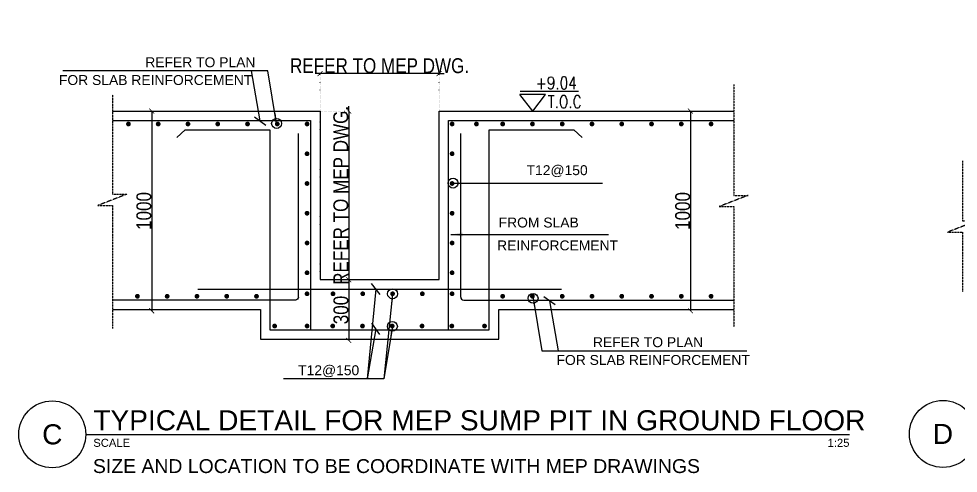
# Model space of a CAD drawing. Header units: inches. Extents: x -1387 to 66769, y -34670 to 11651.
# Drawn here: x 16907 to 21640, y -11029 to -8737 of the extents above; entities that cross this region are included whole.
import ezdxf
from ezdxf.enums import TextEntityAlignment as Align

# ---------------------------------------------------------------- set-up
doc = ezdxf.new("R2010")
doc.units = ezdxf.units.IN
doc.header["$MEASUREMENT"] = 0
doc.linetypes.add('typical details$0$DOT', pattern=[6.349999999999999, 0, -6.349999999999999])
doc.linetypes.add('typical details$0$HIDDEN', pattern=[9.524999999999999, 6.349999999999999, -3.174999999999999])
for name, color, linetype in [('typical details$0$S-Anno-Arrow', 83, 'Continuous'), ('typical details$0$S-Anno-Detail-Text', 41, 'Continuous'), ('typical details$0$S-Anno-Dim', 41, 'Continuous'), ('typical details$0$S-Anno-Level-Elev', 240, 'Continuous'), ('typical details$0$S-Anno-Reinf. Section-1', 60, 'Continuous'), ('typical details$0$S-Anno-Reinf. Section-2', 6, 'Continuous'), ('typical details$0$S-Anno-Sec-Line', 223, 'Continuous'), ('typical details$0$S-Anno-Symb-Detl @ 100', 42, 'Continuous'), ('typical details$0$S-Anno-Symb-Text2', 41, 'Continuous'), ('typical details$0$S-Anno-Symb-Txt', 140, 'Continuous'), ('typical details$0$S-Anno-Symb-Txt1', 140, 'Continuous')]:
    doc.layers.add(name, color=color, linetype=linetype)
doc.styles.add('typical details$0$01-EHAF-Arial Black', font='arial.ttf', dxfattribs={"height": 2.5})
doc.styles.add('typical details$0$02-EHAF-Arial', font='arial.ttf', dxfattribs={"height": 2})
doc.styles.add('typical details$0$04-EHAF-Arial', font='arial.ttf', dxfattribs={"height": 2})
doc.styles.add('typical details$0$Arial', font='arial.ttf', dxfattribs={"height": 245.883233532934})
doc.styles.add('typical details$0$DIM20', font='ARIALN.TTF')
doc.styles.add('typical details$0$RS', font='romans.shx', dxfattribs={"width": 0.8})
doc.styles.add('typical details$0$S-DIMS', font='romant.shx', dxfattribs={"width": 0.8})
doc.styles.add('typical details$0$S-TEXT-ARIAL', font='arial.ttf')
doc.dimstyles.new('typical details$0$1-20', dxfattribs={"dimtxt": 75, "dimasz": 25, "dimexe": 1.5, "dimexo": 1.5, "dimgap": 0.8, "dimtad": 1, "dimdec": 0, "dimrnd": 50, "dimzin": 3, "dimdsep": 46, "dimtxsty": 'typical details$0$DIM20', "dimblk": 'typical details$0$QGA.01.S2.COLUMNS$0$_ArchTick', "dimcen": 2.5, "dimclrd": 1, "dimclre": 3, "dimclrt": 41, "dimazin": 2, "dimtfac": 0.75, "dimtdec": 0, "dimtix": 1, "dimtmove": 1, "dimatfit": 3, "dimfxl": 1, "dimtolj": 1, "dimtzin": 0, "dimarcsym": 0})
doc.dimstyles.new('typical details$0$S-DIMS', dxfattribs={"dimtxt": 220, "dimasz": 140, "dimexe": 70, "dimexo": 70, "dimgap": 100, "dimtad": 1, "dimdec": 0, "dimzin": 0, "dimdsep": 46, "dimtxsty": 'typical details$0$S-DIMS', "dimblk": 'typical details$0$_Oblique', "dimcen": 0.07, "dimdle": 70, "dimclrd": 2, "dimclre": 2, "dimclrt": 3, "dimadec": 0, "dimazin": 0, "dimtfac": 1, "dimtdec": 0, "dimtix": 1, "dimtmove": 2, "dimatfit": 0, "dimldrblk": 'typical details$0$_Oblique', "dimfxl": 1, "dimtolj": 1, "dimtzin": 0, "dimarcsym": 0})
doc.dimstyles.new('typical details$0$S-RBAR-DIMS', dxfattribs={"dimtxt": 220, "dimasz": 200, "dimexe": 0, "dimexo": 0, "dimgap": 0.01, "dimtad": 0, "dimdec": 0, "dimzin": 0, "dimdsep": 46, "dimtxsty": 'typical details$0$S-TEXT-ARIAL', "dimcen": 0.09, "dimse1": 1, "dimse2": 1, "dimclrd": 20, "dimclrt": 20, "dimadec": 0, "dimazin": 0, "dimtfac": 1, "dimtdec": 0, "dimtofl": 0, "dimtmove": 0, "dimatfit": 3, "dimfxl": 1, "dimtolj": 1, "dimtzin": 0, "dimarcsym": 0})

# ---------------------------------------------------------------- blocks, each defined once
blk = doc.blocks.new('*U37')
blk.add_line((7.5, 0), (168.581942516979, 0))
blk.add_circle((0, 0), 7.5)
at = {"layer": 'typical details$0$S-Anno-Symb-Text2', "style": 'typical details$0$02-EHAF-Arial'}
blk.add_text('SCALE', height=1.8, dxfattribs=at).set_placement((9.183022856712341, -1), align=Align.TOP_LEFT)
at = {"layer": 'typical details$0$S-Anno-Symb-Text2', "style": 'typical details$0$01-EHAF-Arial Black'}
blk.add_attdef('DWGNO', text='', height=4.5, dxfattribs=at).set_placement((0, 0), align=Align.MIDDLE_CENTER)
at = {"layer": 'typical details$0$S-Anno-Symb-Text2', "style": 'typical details$0$02-EHAF-Arial', "flags": 8}
blk.add_attdef('SCL', text='', height=1.8, dxfattribs=at).set_placement((168.581942516979, -1), align=Align.TOP_RIGHT)
at = {"layer": 'typical details$0$S-Anno-Symb-Txt1', "style": 'typical details$0$01-EHAF-Arial Black'}
blk.add_attdef('TTL', text='', height=4.5, dxfattribs=at).set_placement((9.193711519241333, -0.4461118690313697), align=Align.BOTTOM_LEFT)
blk = doc.blocks.new('typical details$0$QGA.01.S2.COLUMNS$0$_ArchTick')
at = {"color": 0, "linetype": 'ByBlock', "const_width": 0.15}
blk.add_lwpolyline([(-0.5, -0.5), (0.5, 0.5)], dxfattribs=at)
blk = doc.blocks.new('*D47')
at = {"layer": 'DEFPOINTS', "color": 0, "transparency": 16777216}
for p in [(18424.49095031529, -9013.996712462118), (18424.49095031529, -10052.59841501976), (19024.49095031529, -10052.59841501976)]:
    blk.add_point(p, dxfattribs=at)
at = {"layer": 'typical details$0$S-Anno-Dim', "color": 1, "lineweight": -2, "transparency": 16777216}
for p, q in [((18424.49095031529, -9013.996712462118), (18399.49095031529, -9013.996712462118)), ((19024.49095031529, -9013.996712462118), (18424.49095031529, -9013.996712462118)), ((19024.49095031529, -9013.996712462118), (19049.49095031529, -9013.996712462118))]:
    blk.add_line(p, q, dxfattribs=at)
at = {"layer": 'typical details$0$S-Anno-Dim', "color": 3, "linetype": 'typical details$0$DOT', "lineweight": -2, "transparency": 16777216}
for p, q in [((18424.49095031529, -10051.09841501976), (18424.49095031529, -9012.496712462118)), ((19024.49095031529, -10051.09841501976), (19024.49095031529, -9012.496712462118))]:
    blk.add_line(p, q, dxfattribs=at)
at = {"layer": 'typical details$0$S-Anno-Dim', "color": 1, "lineweight": -2, "transparency": 16777216, "xscale": 25, "yscale": 25, "zscale": 25}
blk.add_blockref('typical details$0$QGA.01.S2.COLUMNS$0$_ArchTick', (18424.49095031529, -9013.996712462118), dxfattribs=at)
at = {"layer": 'typical details$0$S-Anno-Dim', "color": 1, "lineweight": -2, "transparency": 16777216, "xscale": 25, "yscale": 25, "zscale": 25, "rotation": 180}
blk.add_blockref('typical details$0$QGA.01.S2.COLUMNS$0$_ArchTick', (19024.49095031529, -9013.996712462118), dxfattribs=at)
at = {"layer": 'typical details$0$S-Anno-Dim', "color": 41, "transparency": 16777216, "insert": (18724.49095031529, -8974.392142202909), "char_height": 75, "attachment_point": 5, "style": 'typical details$0$DIM20'}
blk.add_mtext('\\A1;REFER TO MEP DWG.', dxfattribs=at)
blk = doc.blocks.new('*D43')
at = {"layer": 'DEFPOINTS', "color": 0, "transparency": 16777216}
for p in [(18424.4909503153, -9202.598415019766), (18424.4909503153, -10052.59841501977), (18569.19599424491, -10052.59841501977)]:
    blk.add_point(p, dxfattribs=at)
at = {"layer": 'typical details$0$S-Anno-Dim', "color": 1, "lineweight": -2, "transparency": 16777216}
for p, q in [((18569.19599424491, -9202.598415019766), (18569.19599424491, -9177.598415019766)), ((18569.19599424491, -9202.598415019766), (18569.19599424491, -10052.59841501977)), ((18569.19599424491, -10052.59841501977), (18569.19599424491, -10077.59841501977))]:
    blk.add_line(p, q, dxfattribs=at)
at = {"layer": 'typical details$0$S-Anno-Dim', "color": 3, "linetype": 'typical details$0$DOT', "lineweight": -2, "transparency": 16777216}
for p, q in [((18425.9909503153, -9202.598415019766), (18570.69599424491, -9202.598415019766)), ((18425.9909503153, -10052.59841501977), (18570.69599424491, -10052.59841501977))]:
    blk.add_line(p, q, dxfattribs=at)
at = {"layer": 'typical details$0$S-Anno-Dim', "color": 1, "lineweight": -2, "transparency": 16777216, "xscale": 25, "yscale": 25, "zscale": 25}
for p, rotation in [((18569.19599424491, -9202.598415019766), 270), ((18569.19599424491, -10052.59841501977), 90)]:
    blk.add_blockref('typical details$0$QGA.01.S2.COLUMNS$0$_ArchTick', p, dxfattribs=dict(at, rotation=rotation))
at = {"layer": 'typical details$0$S-Anno-Dim', "color": 41, "transparency": 16777216, "insert": (18529.59142398569, -9627.59841501977), "char_height": 75, "attachment_point": 5, "rotation": 90, "style": 'typical details$0$DIM20'}
blk.add_mtext('\\A1;REFER TO MEP DWG.', dxfattribs=at)
blk = doc.blocks.new('*D38')
at = {"layer": 'DEFPOINTS', "color": 0, "transparency": 16777216}
for p in [(20290.85527222217, -9202.598415019766), (20290.85527222229, -10210.02565429798), (20290.85527222353, -10210.02565429798)]:
    blk.add_point(p, dxfattribs=at)
at = {"layer": 'typical details$0$S-Anno-Dim', "color": 1, "lineweight": -2, "transparency": 16777216}
blk.add_line((20290.85527222353, -9202.598415019766), (20290.85527222353, -10210.02565429798), dxfattribs=at)
at = {"layer": 'typical details$0$S-Anno-Dim', "color": 1, "lineweight": -2, "transparency": 16777216, "xscale": 25, "yscale": 25, "zscale": 25}
for p, rotation in [((20290.85527222353, -9202.598415019766), 90), ((20290.85527222353, -10210.02565429798), 270)]:
    blk.add_blockref('typical details$0$QGA.01.S2.COLUMNS$0$_ArchTick', p, dxfattribs=dict(at, rotation=rotation))
at = {"layer": 'typical details$0$S-Anno-Dim', "color": 41, "transparency": 16777216, "insert": (20251.76229814439, -9706.312034658877), "char_height": 75, "attachment_point": 5, "rotation": 90, "style": 'typical details$0$DIM20'}
blk.add_mtext('\\A1;1000', dxfattribs=at)
blk = doc.blocks.new('*D39')
at = {"layer": 'DEFPOINTS', "color": 0, "transparency": 16777216}
for p in [(17576.32535737273, -9202.598415019766), (17576.32535737285, -10210.02565429798), (17576.32535737397, -10210.02565429798)]:
    blk.add_point(p, dxfattribs=at)
at = {"layer": 'typical details$0$S-Anno-Dim', "color": 1, "lineweight": -2, "transparency": 16777216}
blk.add_line((17576.32535737397, -9202.598415019766), (17576.32535737397, -10210.02565429798), dxfattribs=at)
at = {"layer": 'typical details$0$S-Anno-Dim', "color": 1, "lineweight": -2, "transparency": 16777216, "xscale": 25, "yscale": 25, "zscale": 25}
for p, rotation in [((17576.32535737397, -9202.598415019766), 90), ((17576.32535737397, -10210.02565429798), 270)]:
    blk.add_blockref('typical details$0$QGA.01.S2.COLUMNS$0$_ArchTick', p, dxfattribs=dict(at, rotation=rotation))
at = {"layer": 'typical details$0$S-Anno-Dim', "color": 41, "transparency": 16777216, "insert": (17537.23238329484, -9706.312034658877), "char_height": 75, "attachment_point": 5, "rotation": 90, "style": 'typical details$0$DIM20'}
blk.add_mtext('\\A1;1000', dxfattribs=at)
blk = doc.blocks.new('*D44')
at = {"layer": 'DEFPOINTS', "color": 0, "transparency": 16777216}
for p in [(18424.4909503153, -10052.59841501977), (18559.4233751486, -10358.72804064661), (18569.19599424479, -10358.72804064661)]:
    blk.add_point(p, dxfattribs=at)
at = {"layer": 'typical details$0$S-Anno-Dim', "color": 3, "linetype": 'typical details$0$DOT', "lineweight": -2, "transparency": 16777216}
for p, q in [((18425.9909503153, -10052.59841501977), (18570.69599424479, -10052.59841501977)), ((18560.9233751486, -10358.72804064661), (18570.69599424479, -10358.72804064661))]:
    blk.add_line(p, q, dxfattribs=at)
at = {"layer": 'typical details$0$S-Anno-Dim', "color": 1, "lineweight": -2, "transparency": 16777216}
blk.add_line((18569.19599424479, -10052.59841501977), (18569.19599424479, -10358.72804064661), dxfattribs=at)
at = {"layer": 'typical details$0$S-Anno-Dim', "color": 1, "lineweight": -2, "transparency": 16777216, "xscale": 25, "yscale": 25, "zscale": 25}
for p, rotation in [((18569.19599424479, -10052.59841501977), 90), ((18569.19599424479, -10358.72804064661), 270)]:
    blk.add_blockref('typical details$0$QGA.01.S2.COLUMNS$0$_ArchTick', p, dxfattribs=dict(at, rotation=rotation))
at = {"layer": 'typical details$0$S-Anno-Dim', "color": 41, "transparency": 16777216, "insert": (18530.10302016566, -10205.66322783319), "char_height": 75, "attachment_point": 5, "rotation": 90, "style": 'typical details$0$DIM20'}
blk.add_mtext('\\A1;300', dxfattribs=at)
blk = doc.blocks.new('typical details$0$LEVL-ELEV')
at = {"layer": 'typical details$0$S-Anno-Level-Elev'}
for p, q in [((768.4921323962042, 327.7386360736564), (-209.6079900097102, 327.7386360736564)), ((0, 0), (-214.1013927338063, 276.846144484356)), ((214.1013927338063, 276.846144484356), (-214.1013927338063, 276.846144484356)), ((0, 0), (214.1013927338063, 276.846144484356))]:
    blk.add_line(p, q, dxfattribs=at)
at = {"layer": 'typical details$0$S-Anno-Level-Elev', "style": 'typical details$0$Arial'}
for tag, p in [('LEVEL', (50.3017215502914, 367.5)), ('F.G.L', (253.0444672727026, 52.5))]:
    blk.add_attdef(tag, p, '', height=210, dxfattribs=at)
blk = doc.blocks.new('typical details$0$_DotBlank')
at = {"color": 0, "linetype": 'ByBlock', "lineweight": -2}
blk.add_line((-0.5, 0), (-1, 0), dxfattribs=at)
blk.add_circle((0, 0), 0.5, dxfattribs=at)
blk = doc.blocks.new('typical details$0$_Oblique')
at = {"color": 0, "linetype": 'ByBlock', "lineweight": -2}
blk.add_line((-0.5, -0.5), (0.5, 0.5), dxfattribs=at)
blk = doc.blocks.new('*U36')
blk.add_line((7.5, 0), (178.5037952317304, 0))
blk.add_circle((0, 0), 7.5)
at = {"layer": 'typical details$0$S-Anno-Symb-Text2', "style": 'typical details$0$02-EHAF-Arial'}
blk.add_text('SCALE', height=1.8, dxfattribs=at).set_placement((9.183022856712341, -1), align=Align.TOP_LEFT)
at = {"layer": 'typical details$0$S-Anno-Symb-Text2', "style": 'typical details$0$01-EHAF-Arial Black'}
blk.add_attdef('DWGNO', text='', height=4.5, dxfattribs=at).set_placement((0, 0), align=Align.MIDDLE_CENTER)
at = {"layer": 'typical details$0$S-Anno-Symb-Text2', "style": 'typical details$0$02-EHAF-Arial', "flags": 8}
blk.add_attdef('SCL', text='', height=1.8, dxfattribs=at).set_placement((178.5037952317304, -1), align=Align.TOP_RIGHT)
at = {"layer": 'typical details$0$S-Anno-Symb-Txt1', "style": 'typical details$0$01-EHAF-Arial Black'}
blk.add_attdef('TTL', text='', height=4.5, dxfattribs=at).set_placement((9.193711519241333, -0.4461118690313697), align=Align.BOTTOM_LEFT)
blk = doc.blocks.new('typical details$0$_Origin')
at = {"color": 0, "linetype": 'ByBlock', "lineweight": -2}
blk.add_line((0, 0), (-1, 0), dxfattribs=at)
blk.add_circle((0, 0), 0.5, dxfattribs=at)

msp = doc.modelspace()

# ---------------------------------------------------------------- linework, layer by layer
at = {"layer": 'typical details$0$S-Anno-Reinf. Section-1'}
for p, q in [((18315.54753278059, -10140.33142827218), (18315.54753262422, -9316.08744030002)), ((19133.43436784999, -10140.33142827218), (19133.43436800636, -9316.08744030002)), ((17808.11505196014, -10099.86540129052), (19640.86684867044, -10099.86540129052))]:
    msp.add_line(p, q, dxfattribs=at)
for points in [[(17379.54421315648, -9249.865401290517), (18377.22396404453, -9249.865401290517), (18377.22396404456, -10305.33142874901)], [(19071.75793658607, -10305.33142874901), (19071.75793658604, -9249.865401290517), (20509.92903067006, -9249.865401290517)], [(17703.25610028615, -9335.759103221353), (17745.05457173695, -9297.13238708442), (18171.75793658604, -9297.132387561258), (18171.75793658604, -10305.33142874901), (19277.22396404453, -10305.33142874901), (19277.22396404453, -9297.132387561258), (19703.92732889362, -9297.13238708442), (19745.72580034443, -9335.759103221353)]]:
    msp.add_lwpolyline(points, dxfattribs=at)
for points in [[(18315.54753230375, -10140.33142517274, -0.4142136322042735), (18300.54753230375, -10155.33142874902), (17379.54315459871, -10155.33142874901)], [(19133.43436832682, -10140.33142517274, 0.4142136322042735), (19148.43436832682, -10155.33142874902), (20509.92813900078, -10155.33142874901)]]:
    msp.add_lwpolyline(points, format="xyb", dxfattribs=at)
at = {"layer": 'typical details$0$S-Anno-Reinf. Section-2', "const_width": 11.99939999999999}
for points in [[(17453.12920653986, -9267.818922588616, -1), (17465.12980663942, -9267.818923303872, -1)], [(17603.12920653986, -9267.818922588616, -1), (17615.12980663942, -9267.818923303872, -1)], [(17753.12920653986, -9267.818922588616, -1), (17765.12980663942, -9267.818923303872, -1)], [(17903.12920653986, -9267.818922588616, -1), (17915.12980663942, -9267.818923303872, -1)], [(18053.12920653986, -9267.818922588616, -1), (18065.12980663942, -9267.818923303872, -1)], [(18203.12920653986, -9267.818922588616, -1), (18215.12980663942, -9267.818923303872, -1)], [(18353.12920653986, -9267.818922588616, -1), (18365.12980663942, -9267.818923303872, -1)], [(19095.85269409072, -9267.818922588616, 1), (19083.85209399115, -9267.818923303872, 1)], [(19218.51241158581, -9267.818922588616, 1), (19206.51181148624, -9267.818923303872, 1)], [(19350.63222178983, -9267.818922588616, 1), (19338.63162169026, -9267.818923303872, 1)], [(19500.63222178983, -9267.818922588616, 1), (19488.63162169026, -9267.818923303872, 1)], [(19650.63222178983, -9267.818922588616, 1), (19638.63162169026, -9267.818923303872, 1)], [(19800.63222178983, -9267.818922588616, 1), (19788.63162169026, -9267.818923303872, 1)], [(19950.63222178983, -9267.818922588616, 1), (19938.63162169026, -9267.818923303872, 1)], [(20100.63222178983, -9267.818922588616, 1), (20088.63162169026, -9267.818923303872, 1)], [(20250.63222178983, -9267.818922588616, 1), (20238.63162169026, -9267.818923303872, 1)], [(20400.63222178983, -9267.818922588616, 1), (20388.63162169026, -9267.818923303872, 1)], [(18353.12920653986, -9417.818922588616, -1), (18365.12980663942, -9417.818923303872, -1)], [(19095.85269409072, -9417.818922588616, 1), (19083.85209399115, -9417.818923303872, 1)], [(18353.12920653986, -9567.818922588616, -1), (18365.12980663942, -9567.818923303872, -1)], [(19095.85269409072, -9567.818922588616, 1), (19083.85209399115, -9567.818923303872, 1)], [(18353.12920653986, -9717.818922588616, -1), (18365.12980663942, -9717.818923303872, -1)], [(19095.85269409072, -9717.818922588616, 1), (19083.85209399115, -9717.818923303872, 1)], [(18353.12920653986, -9867.818922588616, -1), (18365.12980663942, -9867.818923303872, -1)], [(19095.85269409072, -9867.818922588616, 1), (19083.85209399115, -9867.818923303872, 1)], [(18353.12920653986, -10017.81892258862, -1), (18365.12980663942, -10017.81892330387, -1)], [(19095.85269409072, -10017.81892258862, 1), (19083.85209399115, -10017.81892330387, 1)], [(17498.34967895996, -10136.34259589868, -1), (17510.3502788211, -10136.34259685235, -1)], [(17648.34967895996, -10136.34259589868, -1), (17660.3502788211, -10136.34259685235, -1)], [(17798.34967895996, -10136.34259589868, -1), (17810.3502788211, -10136.34259685235, -1)], [(17948.34967895996, -10136.34259589868, -1), (17960.3502788211, -10136.34259685235, -1)], [(18098.34967895996, -10136.34259589868, -1), (18110.3502788211, -10136.34259685235, -1)], [(18353.12920725512, -10123.77764705267, -1), (18365.12980711626, -10123.77764800635, -1)], [(18495.85269337546, -10123.77764705267, 1), (18483.85209351432, -10123.77764800635, 1)], [(18645.85269337546, -10123.77764705267, 1), (18633.85209351432, -10123.77764800635, 1)], [(18795.85269337546, -10123.77764705267, 1), (18783.85209351432, -10123.77764800635, 1)], [(18945.85269337546, -10123.77764705267, 1), (18933.85209351432, -10123.77764800635, 1)], [(19095.85269337546, -10123.77764705267, 1), (19083.85209351432, -10123.77764800635, 1)], [(19350.63222167062, -10136.34259589868, 1), (19338.63162180947, -10136.34259685235, 1)], [(19500.63222167062, -10136.34259589868, 1), (19488.63162180947, -10136.34259685235, 1)], [(19650.63222167062, -10136.34259589868, 1), (19638.63162180947, -10136.34259685235, 1)], [(19800.63222167062, -10136.34259589868, 1), (19788.63162180947, -10136.34259685235, 1)], [(19950.63222167062, -10136.34259589868, 1), (19938.63162180947, -10136.34259685235, 1)], [(20100.63222167062, -10136.34259589868, 1), (20088.63162180947, -10136.34259685235, 1)], [(20250.63222167062, -10136.34259589868, 1), (20238.63162180947, -10136.34259685235, 1)], [(20400.63222167062, -10136.34259589868, 1), (20388.63162180947, -10136.34259685235, 1)], [(18201.78094617432, -10286.34259589868, 1), (18189.78034631317, -10286.34259685235, 1)], [(18365.22082015072, -10286.34259589868, 1), (18353.22022028957, -10286.34259685235, 1)], [(18482.38223937029, -10286.34259589868, -1), (18494.38283923143, -10286.34259685235, -1)], [(18632.38223937029, -10286.34259589868, -1), (18644.38283923143, -10286.34259685235, -1)], [(18782.38223937029, -10286.34259589868, -1), (18794.38283923143, -10286.34259685235, -1)], [(18932.38223937029, -10286.34259589868, -1), (18944.38283923143, -10286.34259685235, -1)], [(19082.38223937029, -10286.34259589868, -1), (19094.38283923143, -10286.34259685235, -1)], [(19247.20095445626, -10286.34259589868, -1), (19259.20155431741, -10286.34259685235, -1)]]:
    msp.add_lwpolyline(points, format="xyb", close=True, dxfattribs=at)
at = {"layer": 'typical details$0$S-Anno-Sec-Line', "linetype": 'typical details$0$HIDDEN', "ltscale": 0.2}
for points in [[(20509.92903082471, -9068.553455712696), (20509.92903034788, -9627.561966838679), (20581.0273746739, -9627.561968507609), (20435.34409563642, -9683.941888513407), (20509.92787735563, -9683.941887321314), (20509.92821420089, -10290.81470498112)], [(17379.5442135318, -9120.118375920065), (17379.54421305496, -9622.03255490285), (17450.64255738098, -9622.03255657178), (17304.95927834351, -9678.412476577578), (17379.54306006272, -9678.412475385485), (17379.54339690797, -10299.10018563243)], [(21661.01669374433, -9453.247910226753), (21661.01669326749, -9756.601737464836), (21732.11503759351, -9756.601739133766), (21586.43175855603, -9812.981659139565), (21661.01554027524, -9812.981657947472), (21661.0158771205, -10114.11907192567)]]:
    msp.add_lwpolyline(points, dxfattribs=at)
at = {"layer": 'typical details$0$S-Anno-Sec-Line'}
for points in [[(17379.54421323075, -9202.598415019762), (18424.49095031529, -9202.598415019762), (18424.49095031529, -10052.59841501976), (19024.49095031529, -10052.59841501976), (19024.49095031529, -9202.598415019762), (20509.92903071039, -9202.598415019762)], [(17379.54320747044, -10202.59841501976), (18124.49095031529, -10202.59841501976), (18124.49095031529, -10352.59841501976), (19324.49095031529, -10352.59841501976), (19324.49095031529, -10202.59841501976), (20509.92816523634, -10202.59841501976)]]:
    msp.add_lwpolyline(points, dxfattribs=at)

# ---------------------------------------------------------------- block references
at = {"layer": 'typical details$0$S-Anno-Level-Elev', "ltscale": 1000}
ref = msp.add_blockref('typical details$0$LEVL-ELEV', (19495.94787896588, -9202.59841416766), dxfattribs=dict(at, xscale=0.3, yscale=0.3, zscale=0.3))
ref.add_attrib('LEVEL', '+9.04', (19511.03839529469, -9092.34841416766), dxfattribs={"height": 62.99999999999999, "rotation": 359.9999863396217, "style": 'typical details$0$RS', "width": 0.7999999999999997})
ref.add_attrib('F.G.L', 'T.O.C', (19571.86121858074, -9186.848414882916), dxfattribs={"height": 62.99999999999999, "rotation": 359.9999863396217, "style": 'typical details$0$RS', "width": 0.7999999999999997})
at = {"layer": 'typical details$0$S-Anno-Symb-Detl @ 100'}
ref = msp.add_blockref('*U36', (17075.46325188709, -10832.48418747327), dxfattribs=dict(at, xscale=22.5, yscale=22.5, zscale=22.5))
ref.add_attrib('DWGNO', 'C', dxfattribs={"layer": 'typical details$0$S-Anno-Symb-Text2', "height": 101.25, "rotation": 359.9999863396217, "style": 'typical details$0$01-EHAF-Arial Black'}).set_placement((17075.46325188709, -10832.48418747327), align=Align.MIDDLE_CENTER)
ref.add_attrib('TTL', 'TYPICAL DETAIL FOR MEP SUMP PIT IN GROUND FLOOR', dxfattribs={"layer": 'typical details$0$S-Anno-Symb-Txt1', "height": 101.25, "rotation": 359.9999863396217, "style": 'typical details$0$01-EHAF-Arial Black'}).set_placement((17282.32176095081, -10842.52170502087), align=Align.BOTTOM_LEFT)
ref.add_attrib('SCL', '1:25', dxfattribs={"layer": 'typical details$0$S-Anno-Symb-Text2', "height": 40.5, "rotation": 359.9999863396217, "style": 'typical details$0$02-EHAF-Arial'}).set_placement((21091.79864460332, -10854.98418675801), align=Align.TOP_RIGHT)
ref = msp.add_blockref('*U37', (21562.95852610072, -10830.52290850179), dxfattribs=dict(at, xscale=22.5, yscale=22.5, zscale=22.5))
ref.add_attrib('DWGNO', 'D', dxfattribs={"layer": 'typical details$0$S-Anno-Symb-Text2', "height": 101.25, "rotation": 359.9999863396217, "style": 'typical details$0$01-EHAF-Arial Black'}).set_placement((21562.95852610072, -10830.52290850179), align=Align.MIDDLE_CENTER)
ref.add_attrib('TTL', 'TYPICAL DETAIL FOR MEP DRAIN TRENCH IN SLAB', dxfattribs={"layer": 'typical details$0$S-Anno-Symb-Txt1', "height": 101.25, "rotation": 359.9999863396217, "style": 'typical details$0$01-EHAF-Arial Black'}).set_placement((21769.81703516444, -10840.5604260494), align=Align.BOTTOM_LEFT)
ref.add_attrib('SCL', '1:25', dxfattribs={"layer": 'typical details$0$S-Anno-Symb-Text2', "height": 40.5, "rotation": 359.9999863396217, "style": 'typical details$0$02-EHAF-Arial'}).set_placement((25356.05223273502, -10853.02290778654), align=Align.TOP_RIGHT)

# ---------------------------------------------------------------- texts
at = {"layer": 'typical details$0$S-Anno-Detail-Text', "style": 'typical details$0$04-EHAF-Arial'}
for s, p in [('REFER TO PLAN', (17543.97791841996, -8981.58620115726)), ('FOR SLAB REINFORCEMENT', (17109.06674036532, -9071.119513101134)), ('REFER TO PLAN', (19799.60544733115, -10392.93941433293)), ('FOR SLAB REINFORCEMENT', (19615.94034303119, -10482.4727262768)), ('T12@150 ', (18314.23801311778, -10534.28111581157))]:
    msp.add_text(s, height=50, dxfattribs=at).set_placement(p)
at = {"layer": 'typical details$0$S-Anno-Detail-Text', "char_height": 50, "attachment_point": 6, "style": 'typical details$0$04-EHAF-Arial'}
for s, insert in [('T12@150', (19772.91965877995, -9505.69001703804)), ('FROM SLAB ', (19727.99953373431, -9764.980172177035)), ('REINFORCEMENT', (19925.91445380475, -9880.25137209562))]:
    msp.add_mtext(s, dxfattribs=dict(at, insert=insert))
at = {"layer": 'typical details$0$S-Anno-Symb-Txt', "style": 'typical details$0$04-EHAF-Arial'}
msp.add_text('SIZE AND LOCATION TO BE COORDINATE WITH MEP DRAWINGS', height=70, rotation=359.9999863396217, dxfattribs=at).set_placement((17280.19473415447, -11027.53370105168))

# ---------------------------------------------------------------- dimensions: what is measured, and where the dimension line sits
at = {"layer": 'typical details$0$S-Anno-Dim'}
for p1, distance, picture, middle in [((19024.49095031529, -10052.59841501976), -1038.601702557642, '*D47', (18724.49095031529, -8974.392142202909)), ((18424.49095031529, -9202.598415019762), 144.70504392962175, '*D43', (18529.59142398569, -9627.59841501977))]:
    dim = msp.add_aligned_dim(p1=p1, p2=(18424.49095031529, -10052.59841501976), distance=distance, text='REFER TO MEP DWG.', dimstyle='typical details$0$1-20', dxfattribs=at)
    dim.commit()
    dim.dimension.update_dxf_attribs({"geometry": picture, "text_midpoint": middle})
for p1, p2, distance, picture, middle in [((17576.32535737273, -9202.598415019762), (17576.32535737284, -10210.02565429798), 1.1314114090055227e-09, '*D39', (17537.23238329484, -9706.312034658877)), ((20290.85527222216, -9202.598415019762), (20290.85527222228, -10210.02565429798), 1.2478267308324577e-09, '*D38', (20251.76229814439, -9706.312034658877))]:
    dim = msp.add_aligned_dim(p1=p1, p2=p2, distance=distance, dimstyle='typical details$0$1-20', dxfattribs=at)
    dim.commit()
    dim.dimension.update_dxf_attribs({"geometry": picture, "text_midpoint": middle})
dim = msp.add_linear_dim(base=(18569.19599424479, -10358.72804064661), p1=(18424.49095031529, -10052.59841501976), p2=(18559.42337514859, -10358.7280406466), angle=90, dimstyle='typical details$0$1-20', dxfattribs=at)
dim.commit()
dim.dimension.update_dxf_attribs({"geometry": '*D44', "text_midpoint": (18530.10302016566, -10205.66322783319)})

# ---------------------------------------------------------------- leaders
at = {"layer": 'typical details$0$S-Anno-Arrow', "ltscale": 0.04}
for points in [[(18205.75173384999, -9265.047420009869), (18161.9199337248, -9000.214482269148), (17128.15489431331, -9000.214482269148)], [(18789.85239344489, -10123.77764752951), (18745.12863361102, -10552.90939692345), (18239.73291696236, -10552.90939692345)], [(19497.70009715908, -10146.73475770409), (19541.53189728427, -10411.56769544481), (20575.29693669575, -10411.56769544481)], [(18788.96043373621, -10288.07645918273), (18745.12863361102, -10552.90939692345), (18239.73291696236, -10552.90939692345)]]:
    msp.add_leader(points, dimstyle='typical details$0$S-RBAR-DIMS', override={"dimasz": 50, "dimclrd": 256, "dimldrblk": 'typical details$0$_DotBlank'}, dxfattribs=at)
at = {"layer": 'typical details$0$S-Anno-Arrow', "ltscale": 0.01}
for points in [[(18122.44336451308, -9252.574592360252), (18078.61156438789, -9000.214482269148), (17128.15489431331, -9000.214482269148)], [(18705.6520643993, -10099.86540129052), (18661.82026427411, -10552.90939692345), (18239.73291696236, -10552.90939692345)], [(19581.00846649599, -10159.20758535371), (19624.84026662118, -10411.56769544481), (20575.29693669575, -10411.56769544481)], [(18705.6520643993, -10300.54928683235), (18661.82026427411, -10552.90939692345), (18239.73291696236, -10552.90939692345)]]:
    msp.add_leader(points, dimstyle='typical details$0$S-DIMS', override={"dimasz": 50, "dimtad": 0, "dimclrd": 256}, dxfattribs=at)
at = {"layer": 'typical details$0$S-Anno-Arrow'}
for points, override in [([(19094.63545410041, -9565.819426828079), (19848.15814816937, -9565.819426351241)], {"dimasz": 50, "dimtad": 0, "dimldrblk": 'typical details$0$_Origin'}), ([(19083.2930920916, -9825.109580536562), (19878.03359106931, -9825.109580536562)], {"dimasz": 60, "dimtad": 0})]:
    msp.add_leader(points, dimstyle='typical details$0$1-20', override=override, dxfattribs=at)

doc.saveas('drawing.dxf')
